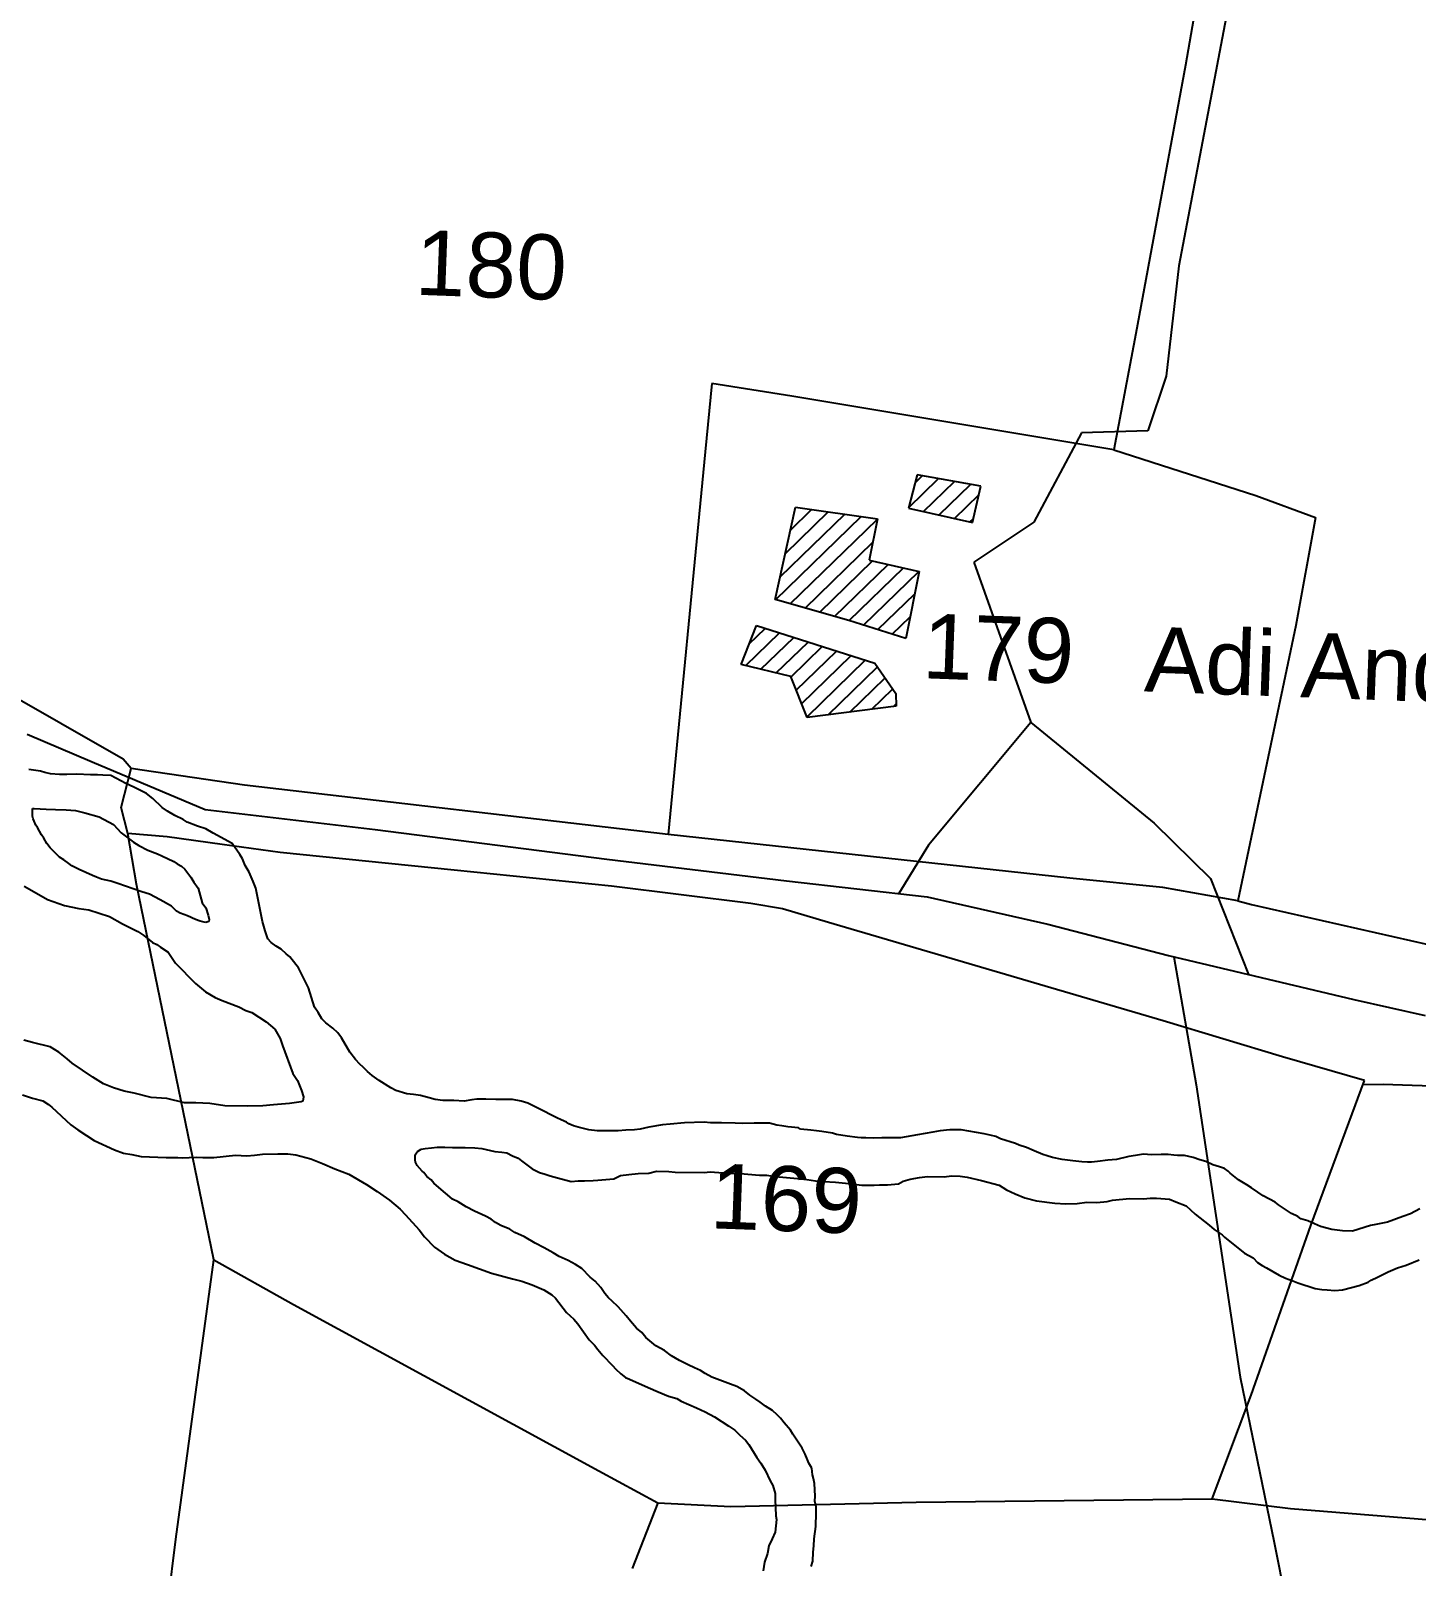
# Model space of a CAD drawing. Header units: inches. Extents: x 341797 to 347342, y 1572885 to 1580736.
# Drawn here: x 345231.9 to 345495.6, y 1578142.4 to 1578434.6 of the extents above; entities that cross this region are included whole.
import ezdxf

# ---------------------------------------------------------------- set-up
doc = ezdxf.new("R2010")
doc.units = ezdxf.units.IN
doc.header["$MEASUREMENT"] = 0
for name, color, linetype in [('CART TRACK', 51, 'Continuous'), ('PLAT NOS', 6, 'Continuous'), ('PLATS', 6, 'Continuous'), ('ROADS', 2, 'Continuous'), ('STREAMS', 131, 'Continuous'), ('VILLAGES', 1, 'Continuous')]:
    doc.layers.add(name, color=color, linetype=linetype)
doc.styles.get("Standard").update_dxf_attribs({"font": 'arial.ttf'})

msp = doc.modelspace()

# ---------------------------------------------------------------- hatches: boundary and pattern name
at = {"layer": 'VILLAGES'}
h = msp.add_hatch(dxfattribs=at)
h.set_pattern_fill('ANSI31', color=256, scale=200, angle=-0.8636, style=0)
h.set_pattern_definition([(44.13639, (343215.4598, 1577580.3147), (-1.7545534, 1.8082594), [])])
h.paths.add_polyline_path([(345247, 1578594.3), (345213.54, 1578606.26), (345210.02, 1578606.38), (345195.66, 1578597.69), (345195.14, 1578596.75), (345213.15, 1578584.11), (345222.59, 1578591.66), (345237.26, 1578581.64), (345267.71, 1578573.97), (345272.34, 1578584.59)])
h.paths.add_polyline_path([(345192.21, 1578609.08), (345175.83, 1578614.61), (345171.85, 1578608.25), (345188.7, 1578602.92)])
h.paths.add_polyline_path([(345208.12, 1578634.16), (345189.87, 1578638.66), (345186.1, 1578628.92), (345204.42, 1578624.69)])
h.paths.add_polyline_path([(345193.42, 1578572.51), (345168.41, 1578579.22), (345167.65, 1578579.38), (345163.52, 1578568.56), (345154.81, 1578542.55), (345177.1, 1578529.81)])
h.paths.add_polyline_path([(345153.04, 1578561.39), (345141.87, 1578563.74), (345135.49, 1578562.13), (345127.26, 1578546.5), (345136.74, 1578540.5), (345138.43, 1578543.66), (345144.71, 1578543.77)])
h.paths.add_polyline_path([(345235.14, 1578549.24), (345219.45, 1578556.8), (345226.22, 1578574.49), (345220.6, 1578581.75), (345211.08, 1578576.1), (345208.52, 1578568.15), (345198.25, 1578539.6), (345193.39, 1578523.71), (345222.72, 1578514.45)])
h.paths.add_polyline_path([(345183.21, 1578497.27), (345167.06, 1578505.07), (345137.43, 1578512.67), (345134.41, 1578506.16), (345150.95, 1578500.84), (345165.96, 1578484.39), (345178.91, 1578481.26)])
h.paths.add_polyline_path([(345220.89, 1578503.38), (345215.75, 1578505.13), (345212.2, 1578498.84), (345204.15, 1578501.45), (345201.7, 1578495.89), (345217.36, 1578490.79)])
h.paths.add_polyline_path([(345401.05, 1578331.72), (345391.53, 1578333.87), (345393.07, 1578341.72), (345377.47, 1578343.99), (345373.65, 1578326.36), (345387.64, 1578322.41), (345398.47, 1578318.96)])
h.paths.add_polyline_path([(345412.79, 1578347.93), (345400.64, 1578350.09), (345399.02, 1578343.8), (345411.16, 1578341.04)])
h.paths.add_polyline_path([(345392.56, 1578314.25), (345370.05, 1578321.42), (345367.13, 1578314.02), (345376.58, 1578311.76), (345379.73, 1578303.96), (345396.62, 1578306.07), (345396.58, 1578308.49)])

# ---------------------------------------------------------------- linework, layer by layer
at = {"layer": 'CART TRACK'}
for p, q in [((345461.81, 1578449.71), (345450.43, 1578389.9)), ((345450.43, 1578389.9), (345448.05, 1578368.89)), ((345448.05, 1578368.89), (345444.52, 1578358.48)), ((345444.52, 1578358.48), (345431.9, 1578358.11)), ((345431.9, 1578358.11), (345422.84, 1578341.1)), ((345422.84, 1578341.1), (345411.46, 1578333.49)), ((345411.46, 1578333.49), (345422.27, 1578302.96)), ((345422.27, 1578302.96), (345402.78, 1578279.65)), ((345422.27, 1578302.96), (345445.73, 1578283.83)), ((345445.73, 1578283.83), (345456.48, 1578273.29)), ((345402.78, 1578279.65), (345397.16, 1578270.42)), ((345456.48, 1578273.29), (345463.72, 1578255.03))]:
    msp.add_line(p, q, dxfattribs=at)
at = {"layer": 'PLATS', "color": 0}
for p, q in [((345456.13, 1578453.21), (345451.69, 1578428.1)), ((345451.69, 1578428.1), (345442.25, 1578377.02)), ((345442.25, 1578377.02), (345438.08, 1578354.86)), ((345361.59, 1578367.48), (345360.32, 1578354.52)), ((345376.77, 1578365.11), (345361.59, 1578367.48)), ((345438.08, 1578354.86), (345376.77, 1578365.11)), ((345360.32, 1578354.52), (345353.27, 1578281.69)), ((345438.08, 1578354.86), (345465.1, 1578346.15)), ((345465.1, 1578346.15), (345476.46, 1578342.02)), ((345476.46, 1578342.02), (345472.7, 1578321.42)), ((345237.67, 1578302.77), (345201.06, 1578323.77)), ((345472.7, 1578321.42), (345461.65, 1578269.06)), ((345249.54, 1578296.01), (345237.67, 1578302.77)), ((345249.13, 1578286.8), (345251.08, 1578294.25)), ((345251.08, 1578294.25), (345249.54, 1578296.01)), ((345253.14, 1578293.94), (345251.08, 1578294.25)), ((345272.64, 1578291.07), (345253.14, 1578293.94)), ((345353.27, 1578281.69), (345272.64, 1578291.07)), ((345250.4, 1578281.88), (345249.13, 1578286.8)), ((345252.04, 1578272.22), (345250.4, 1578281.88)), ((345257.93, 1578281.22), (345250.4, 1578281.88)), ((345268.38, 1578279.77), (345257.93, 1578281.22)), ((345279.43, 1578278.25), (345268.38, 1578279.77)), ((345429.73, 1578273.33), (345353.27, 1578281.69)), ((345312.51, 1578274.86), (345279.43, 1578278.25)), ((345342.46, 1578271.85), (345312.51, 1578274.86)), ((345266.79, 1578200.75), (345252.04, 1578272.22)), ((345369, 1578268.55), (345342.46, 1578271.85)), ((345447.42, 1578271.58), (345429.73, 1578273.33)), ((345461.65, 1578269.06), (345447.42, 1578271.58)), ((345375, 1578267.54), (345369, 1578268.55)), ((345461.65, 1578269.06), (345464.26, 1578268.37)), ((345464.26, 1578268.37), (345497.92, 1578260.73)), ((345383.76, 1578264.91), (345375, 1578267.54)), ((345447.5, 1578246.24), (345383.76, 1578264.91)), ((345470.19, 1578239.34), (345447.5, 1578246.24)), ((345485.78, 1578234.86), (345470.19, 1578239.34)), ((345475.55, 1578207.26), (345485.78, 1578234.86)), ((345489.31, 1578234.12), (345485.48, 1578234.06)), ((345527.51, 1578232.7), (345489.31, 1578234.12)), ((345464.19, 1578174.95), (345475.55, 1578207.26)), ((345259.53, 1578147.58), (345266.79, 1578200.75)), ((345266.79, 1578200.75), (345281.94, 1578192.21)), ((345281.94, 1578192.21), (345340.07, 1578160.55)), ((345456.79, 1578155.24), (345464.19, 1578174.95)), ((345340.07, 1578160.55), (345351.3, 1578154.46)), ((345351.3, 1578154.46), (345346.4, 1578141.98)), ((345351.3, 1578154.46), (345365.2, 1578153.8)), ((345365.2, 1578153.8), (345400.45, 1578154.62)), ((345400.45, 1578154.62), (345456.79, 1578155.24)), ((345456.79, 1578155.24), (345471.68, 1578153.4)), ((345471.68, 1578153.4), (345521.55, 1578149.37)), ((345246.29, 1578039.54), (345259.53, 1578147.58))]:
    msp.add_line(p, q, dxfattribs=at)
at = {"layer": 'ROADS', "color": 1}
for p, q in [((345231.24, 1578300.77), (345243.66, 1578295.51)), ((345243.66, 1578295.51), (345265.14, 1578286.4)), ((345265.14, 1578286.4), (345297.52, 1578282.64)), ((345297.52, 1578282.64), (345341.59, 1578277)), ((345341.59, 1578277), (345375.76, 1578272.83)), ((345375.76, 1578272.83), (345402.55, 1578269.82)), ((345402.55, 1578269.82), (345425.53, 1578264.58)), ((345425.53, 1578264.58), (345448.47, 1578258.67)), ((345448.47, 1578258.67), (345483.73, 1578250.26)), ((345449.53, 1578258.42), (345453.78, 1578234.06)), ((345483.73, 1578250.26), (345497.31, 1578247.25)), ((345453.78, 1578234.06), (345462.15, 1578178.4)), ((345462.15, 1578178.4), (345468.62, 1578146.94)), ((345468.62, 1578146.94), (345473.23, 1578123.85))]:
    msp.add_line(p, q, dxfattribs=at)
at = {"layer": 'STREAMS'}
for p, q in [((345233.77, 1578293.71), (345231.6, 1578294.01)), ((345234.61, 1578293.49), (345233.77, 1578293.71)), ((345235.69, 1578293.24), (345234.61, 1578293.49)), ((345237.4, 1578293.1), (345235.69, 1578293.24)), ((345238.83, 1578293.08), (345237.4, 1578293.1)), ((345240.73, 1578293.13), (345238.83, 1578293.08)), ((345243.31, 1578293.02), (345240.73, 1578293.13)), ((345244.63, 1578293), (345243.31, 1578293.02)), ((345245.63, 1578292.98), (345244.63, 1578293)), ((345247.19, 1578292.93), (345245.63, 1578292.98)), ((345249.11, 1578291.87), (345247.19, 1578292.93)), ((345250.03, 1578291.38), (345249.11, 1578291.87)), ((345251.55, 1578290.67), (345250.03, 1578291.38)), ((345252.58, 1578290.2), (345251.55, 1578290.67)), ((345253.94, 1578289.47), (345252.58, 1578290.2)), ((345255.18, 1578288.51), (345253.94, 1578289.47)), ((345256.93, 1578286.82), (345255.18, 1578288.51)), ((345232.27, 1578285.54), (345232.28, 1578285.97)), ((345232.27, 1578285.13), (345232.27, 1578285.54)), ((345232.37, 1578284.63), (345232.27, 1578285.13)), ((345232.28, 1578286.27), (345232.3, 1578286.62)), ((345232.28, 1578285.97), (345232.28, 1578286.27)), ((345232.3, 1578286.62), (345232.56, 1578286.6)), ((345232.56, 1578286.6), (345234.87, 1578286.48)), ((345234.87, 1578286.48), (345236.63, 1578286.4)), ((345236.63, 1578286.4), (345238.66, 1578286.37)), ((345238.66, 1578286.37), (345240.46, 1578286.21)), ((345240.46, 1578286.21), (345242.25, 1578285.81)), ((345242.25, 1578285.81), (345244.97, 1578285.03)), ((345257.99, 1578286.11), (345256.93, 1578286.82)), ((345259.38, 1578285.28), (345257.99, 1578286.11)), ((345260.92, 1578284.51), (345259.38, 1578285.28)), ((345232.57, 1578284.19), (345232.37, 1578284.63)), ((345232.92, 1578283.47), (345232.57, 1578284.19)), ((345233.24, 1578282.99), (345232.92, 1578283.47)), ((345233.97, 1578281.63), (345233.24, 1578282.99)), ((345244.97, 1578285.03), (345247.68, 1578283.6)), ((345247.68, 1578283.6), (345249.16, 1578281.96)), ((345261.72, 1578284.01), (345260.92, 1578284.51)), ((345263.7, 1578283.28), (345261.72, 1578284.01)), ((345265.25, 1578282.72), (345263.7, 1578283.28)), ((345266.69, 1578281.95), (345265.25, 1578282.72)), ((345234.46, 1578280.97), (345233.97, 1578281.63)), ((345235.02, 1578279.98), (345234.46, 1578280.97)), ((345235.62, 1578279.15), (345235.02, 1578279.98)), ((345249.16, 1578281.96), (345251.47, 1578280.2)), ((345251.47, 1578280.2), (345252.54, 1578279.6)), ((345252.54, 1578279.6), (345254.21, 1578278.67)), ((345270.27, 1578279.95), (345266.69, 1578281.95)), ((345271.74, 1578277.84), (345270.27, 1578279.95)), ((345237.42, 1578277.34), (345235.62, 1578279.15)), ((345238.25, 1578276.87), (345237.42, 1578277.34)), ((345239.18, 1578276.15), (345238.25, 1578276.87)), ((345254.21, 1578278.67), (345256.05, 1578277.99)), ((345256.05, 1578277.99), (345256.89, 1578277.59)), ((345256.89, 1578277.59), (345259.15, 1578276.55)), ((345259.15, 1578276.55), (345259.82, 1578276.12)), ((345272.27, 1578277.02), (345271.74, 1578277.84)), ((345272.73, 1578275.78), (345272.27, 1578277.02)), ((345239.76, 1578275.73), (345239.18, 1578276.15)), ((345241.14, 1578274.98), (345239.76, 1578275.73)), ((345243.69, 1578273.87), (345241.14, 1578274.98)), ((345244.46, 1578273.58), (345243.69, 1578273.87)), ((345245.43, 1578273.2), (345244.46, 1578273.58)), ((345259.82, 1578276.12), (345260.66, 1578275.62)), ((345260.66, 1578275.62), (345261.26, 1578275.06)), ((345261.26, 1578275.06), (345262.38, 1578273.58)), ((345262.38, 1578273.58), (345262.98, 1578272.6)), ((345273.52, 1578274.53), (345272.73, 1578275.78)), ((345274.3, 1578272.7), (345273.52, 1578274.53)), ((345230.69, 1578271.87), (345233.47, 1578270.28)), ((345247.18, 1578272.81), (345245.43, 1578273.2)), ((345248.5, 1578272.32), (345247.18, 1578272.81)), ((345251.43, 1578271.33), (345248.5, 1578272.32)), ((345253.06, 1578270.79), (345251.43, 1578271.33)), ((345254.57, 1578270.29), (345253.06, 1578270.79)), ((345262.98, 1578272.6), (345263.81, 1578271.48)), ((345263.81, 1578271.48), (345264.58, 1578268.64)), ((345274.76, 1578271.46), (345274.3, 1578272.7)), ((345276.02, 1578265.14), (345274.76, 1578271.46)), ((345233.47, 1578270.28), (345235.14, 1578269.32)), ((345235.14, 1578269.32), (345238.36, 1578268.14)), ((345238.36, 1578268.14), (345241.12, 1578267.58)), ((345241.12, 1578267.58), (345242.98, 1578267.32)), ((345256.54, 1578269.21), (345254.57, 1578270.29)), ((345258.7, 1578268.01), (345256.54, 1578269.21)), ((345259.66, 1578267.09), (345258.7, 1578268.01)), ((345264.58, 1578268.64), (345265.25, 1578267.69)), ((345265.25, 1578267.69), (345265.68, 1578266.35)), ((345242.98, 1578267.32), (345246.95, 1578266.04)), ((345246.95, 1578266.04), (345249.41, 1578264.65)), ((345260.4, 1578266.69), (345259.66, 1578267.09)), ((345261.75, 1578266.22), (345260.4, 1578266.69)), ((345263.3, 1578265.51), (345261.75, 1578266.22)), ((345264.21, 1578265.21), (345263.3, 1578265.51)), ((345264.92, 1578265), (345264.21, 1578265.21)), ((345265.24, 1578264.93), (345264.92, 1578265)), ((345265.86, 1578265.09), (345265.24, 1578264.93)), ((345265.68, 1578266.35), (345265.87, 1578265.51)), ((345265.87, 1578265.51), (345265.86, 1578265.09)), ((345276.58, 1578263.36), (345276.02, 1578265.14)), ((345249.41, 1578264.65), (345252.34, 1578263.23)), ((345252.34, 1578263.23), (345253.44, 1578262.47)), ((345253.44, 1578262.47), (345255.13, 1578261.15)), ((345277.09, 1578261.79), (345276.58, 1578263.36)), ((345277.67, 1578261.14), (345277.09, 1578261.79)), ((345255.13, 1578261.15), (345255.93, 1578260.73)), ((345255.93, 1578260.73), (345256.63, 1578260.2)), ((345256.63, 1578260.2), (345258.09, 1578259.26)), ((345258.09, 1578259.26), (345259.46, 1578257.21)), ((345278.68, 1578260.43), (345277.67, 1578261.14)), ((345279.59, 1578259.82), (345278.68, 1578260.43)), ((345280.54, 1578258.95), (345279.59, 1578259.82)), ((345281.23, 1578258.4), (345280.54, 1578258.95)), ((345259.46, 1578257.21), (345263.29, 1578253.34)), ((345282.39, 1578256.94), (345281.23, 1578258.4)), ((345282.87, 1578256.28), (345282.39, 1578256.94)), ((345284.81, 1578252.52), (345282.87, 1578256.28)), ((345263.29, 1578253.34), (345265.22, 1578251.76)), ((345265.22, 1578251.76), (345267.05, 1578250.66)), ((345267.05, 1578250.66), (345268.34, 1578250.09)), ((345268.34, 1578250.09), (345271.54, 1578248.85)), ((345285.93, 1578248.8), (345284.81, 1578252.52)), ((345271.54, 1578248.85), (345272.89, 1578248.2)), ((345272.89, 1578248.2), (345273.99, 1578247.82)), ((345273.99, 1578247.82), (345276.74, 1578246.04)), ((345286.62, 1578247.77), (345285.93, 1578248.8)), ((345287.35, 1578246.58), (345286.62, 1578247.77)), ((345276.74, 1578246.04), (345278.42, 1578244.65)), ((345278.42, 1578244.65), (345279.42, 1578242.86)), ((345288.09, 1578245.82), (345287.35, 1578246.58)), ((345289.42, 1578244.83), (345288.09, 1578245.82)), ((345290.37, 1578243.96), (345289.42, 1578244.83)), ((345232.27, 1578242.1), (345230.61, 1578242.52)), ((345235.64, 1578241.25), (345232.27, 1578242.1)), ((345279.42, 1578242.86), (345279.88, 1578241.53)), ((345279.88, 1578241.53), (345281.8, 1578236.21)), ((345291.11, 1578242.98), (345290.37, 1578243.96)), ((345292.67, 1578240.22), (345291.11, 1578242.98)), ((345237.28, 1578240.23), (345235.64, 1578241.25)), ((345238.86, 1578239.01), (345237.28, 1578240.23)), ((345239.84, 1578238.14), (345238.86, 1578239.01)), ((345293.74, 1578238.85), (345292.67, 1578240.22)), ((345294.56, 1578237.96), (345293.74, 1578238.85)), ((345243.75, 1578235.47), (345239.84, 1578238.14)), ((345245.78, 1578234.24), (345243.75, 1578235.47)), ((345281.8, 1578236.21), (345282.74, 1578234.86)), ((345295.2, 1578237.39), (345294.56, 1578237.96)), ((345296.06, 1578236.54), (345295.2, 1578237.39)), ((345296.92, 1578235.81), (345296.06, 1578236.54)), ((345298.23, 1578234.84), (345296.92, 1578235.81)), ((345247.7, 1578233.49), (345245.78, 1578234.24)), ((345249.75, 1578232.86), (345247.7, 1578233.49)), ((345251.6, 1578232.43), (345249.75, 1578232.86)), ((345282.74, 1578234.86), (345283.49, 1578232.97)), ((345283.49, 1578232.97), (345283.88, 1578231.75)), ((345300.46, 1578233.49), (345298.23, 1578234.84)), ((345301.43, 1578232.98), (345300.46, 1578233.49)), ((345303.53, 1578232.35), (345301.43, 1578232.98)), ((345230.36, 1578232.14), (345232.3, 1578231.52)), ((345232.3, 1578231.52), (345234.25, 1578231)), ((345234.25, 1578231), (345235.35, 1578230.27)), ((345235.35, 1578230.27), (345235.93, 1578229.77)), ((345235.93, 1578229.77), (345239.59, 1578226.4)), ((345254.84, 1578231.65), (345251.6, 1578232.43)), ((345257.82, 1578231.41), (345254.84, 1578231.65)), ((345261.2, 1578230.63), (345257.82, 1578231.41)), ((345263.39, 1578230.6), (345261.2, 1578230.63)), ((345266.04, 1578230.49), (345263.39, 1578230.6)), ((345268.89, 1578230.05), (345266.04, 1578230.49)), ((345273.17, 1578229.99), (345268.89, 1578230.05)), ((345276.09, 1578230.05), (345273.17, 1578229.99)), ((345278.16, 1578230.21), (345276.09, 1578230.05)), ((345281.19, 1578230.45), (345278.16, 1578230.21)), ((345283.38, 1578230.8), (345281.19, 1578230.45)), ((345283.75, 1578230.94), (345283.38, 1578230.8)), ((345283.88, 1578231.75), (345283.75, 1578230.94)), ((345304.81, 1578232.19), (345303.53, 1578232.35)), ((345306.11, 1578231.98), (345304.81, 1578232.19)), ((345307.75, 1578231.55), (345306.11, 1578231.98)), ((345308.91, 1578231.23), (345307.75, 1578231.55)), ((345310.35, 1578231.08), (345308.91, 1578231.23)), ((345312.46, 1578231.05), (345310.35, 1578231.08)), ((345314.46, 1578230.95), (345312.46, 1578231.05)), ((345315.89, 1578231.17), (345314.46, 1578230.95)), ((345316.82, 1578231.29), (345315.89, 1578231.17)), ((345318.58, 1578231.29), (345316.82, 1578231.29)), ((345320.46, 1578231.24), (345318.58, 1578231.29)), ((345322.02, 1578231.24), (345320.46, 1578231.24)), ((345322.88, 1578231.23), (345322.02, 1578231.24)), ((345323.66, 1578231.22), (345322.88, 1578231.23)), ((345325.3, 1578230.93), (345323.66, 1578231.22)), ((345326.57, 1578230.53), (345325.3, 1578230.93)), ((345327.3, 1578230.19), (345326.57, 1578230.53)), ((345329.19, 1578229.24), (345327.3, 1578230.19)), ((345331.32, 1578228.11), (345329.19, 1578229.24)), ((345332.07, 1578227.74), (345331.32, 1578228.11)), ((345332.92, 1578227.35), (345332.07, 1578227.74)), ((345333.89, 1578226.95), (345332.92, 1578227.35)), ((345334.33, 1578226.64), (345333.89, 1578226.95)), ((345356.36, 1578226.8), (345353.65, 1578226.56)), ((345360.12, 1578226.91), (345356.36, 1578226.8)), ((345361.3, 1578226.83), (345360.12, 1578226.91)), ((345363.41, 1578226.79), (345361.3, 1578226.83)), ((345365.98, 1578226.73), (345363.41, 1578226.79)), ((345367.34, 1578226.69), (345365.98, 1578226.73)), ((345369.6, 1578226.73), (345367.34, 1578226.69)), ((345370.83, 1578226.73), (345369.6, 1578226.73)), ((345372.52, 1578226.71), (345370.83, 1578226.73)), ((345373.94, 1578226.33), (345372.52, 1578226.71)), ((345239.59, 1578226.4), (345240.9, 1578225.44)), ((345240.9, 1578225.44), (345242.55, 1578224.39)), ((345242.55, 1578224.39), (345243.98, 1578223.46)), ((345335.25, 1578226.22), (345334.33, 1578226.64)), ((345336.1, 1578226), (345335.25, 1578226.22)), ((345338.14, 1578225.44), (345336.1, 1578226)), ((345339.73, 1578225.3), (345338.14, 1578225.44)), ((345341.49, 1578225.25), (345339.73, 1578225.3)), ((345343.77, 1578225.31), (345341.49, 1578225.25)), ((345345.17, 1578225.4), (345343.77, 1578225.31)), ((345346.84, 1578225.5), (345345.17, 1578225.4)), ((345347.91, 1578225.62), (345346.84, 1578225.5)), ((345349.55, 1578225.96), (345347.91, 1578225.62)), ((345352.15, 1578226.44), (345349.55, 1578225.96)), ((345353.65, 1578226.56), (345352.15, 1578226.44)), ((345374.86, 1578226.24), (345373.94, 1578226.33)), ((345376.02, 1578226.04), (345374.86, 1578226.24)), ((345378.09, 1578225.86), (345376.02, 1578226.04)), ((345378.44, 1578225.59), (345378.09, 1578225.86)), ((345380.41, 1578225.4), (345378.44, 1578225.59)), ((345381.52, 1578225.26), (345380.41, 1578225.4)), ((345382.52, 1578225.15), (345381.52, 1578225.26)), ((345384.51, 1578224.86), (345382.52, 1578225.15)), ((345385.32, 1578224.59), (345384.51, 1578224.86)), ((345387.35, 1578224.25), (345385.32, 1578224.59)), ((345389.28, 1578223.98), (345387.35, 1578224.25)), ((345389.96, 1578223.95), (345389.28, 1578223.98)), ((345390.89, 1578223.93), (345389.96, 1578223.95)), ((345392.36, 1578223.86), (345390.89, 1578223.93)), ((345393.95, 1578223.92), (345392.36, 1578223.86)), ((345397.46, 1578223.97), (345393.95, 1578223.92)), ((345400.74, 1578224.49), (345397.46, 1578223.97)), ((345403.63, 1578225.03), (345400.74, 1578224.49)), ((345405.03, 1578225.3), (345403.63, 1578225.03)), ((345406.86, 1578225.46), (345405.03, 1578225.3)), ((345409.03, 1578225.48), (345406.86, 1578225.46)), ((345413.41, 1578224.74), (345409.03, 1578225.48)), ((345414.57, 1578224.46), (345413.41, 1578224.74)), ((345415.64, 1578224.23), (345414.57, 1578224.46)), ((345416.51, 1578223.74), (345415.64, 1578224.23)), ((345243.98, 1578223.46), (345247.87, 1578221.69)), ((345247.87, 1578221.69), (345249.57, 1578221.05)), ((345249.57, 1578221.05), (345251.16, 1578220.77)), ((345274.53, 1578220.68), (345276.05, 1578220.84)), ((345276.05, 1578220.84), (345278.96, 1578220.93)), ((345278.96, 1578220.93), (345280.9, 1578220.9)), ((345280.9, 1578220.9), (345282.4, 1578220.72)), ((345305.09, 1578220.69), (345305.35, 1578221.12)), ((345305.35, 1578221.12), (345305.53, 1578221.37)), ((345305.53, 1578221.37), (345306.26, 1578221.76)), ((345306.26, 1578221.76), (345306.99, 1578221.89)), ((345306.99, 1578221.89), (345308.23, 1578222.02)), ((345308.23, 1578222.02), (345309.28, 1578222.15)), ((345309.28, 1578222.15), (345310.73, 1578222.16)), ((345310.73, 1578222.16), (345312.19, 1578222.14)), ((345312.19, 1578222.14), (345313.46, 1578222.12)), ((345313.46, 1578222.12), (345314.65, 1578222.1)), ((345314.65, 1578222.1), (345316.43, 1578222.04)), ((345316.43, 1578222.04), (345317.81, 1578221.95)), ((345317.81, 1578221.95), (345320.27, 1578221.36)), ((345320.27, 1578221.36), (345321.58, 1578221.24)), ((345321.58, 1578221.24), (345322.52, 1578221.08)), ((345322.52, 1578221.08), (345323.64, 1578220.52)), ((345419.39, 1578222.86), (345416.51, 1578223.74)), ((345420.05, 1578222.57), (345419.39, 1578222.86)), ((345421.43, 1578222.09), (345420.05, 1578222.57)), ((345422.92, 1578221.45), (345421.43, 1578222.09)), ((345424.55, 1578220.78), (345422.92, 1578221.45)), ((345443.71, 1578220.87), (345442.18, 1578220.61)), ((345445.22, 1578220.73), (345443.71, 1578220.87)), ((345251.16, 1578220.77), (345252.93, 1578220.4)), ((345252.93, 1578220.4), (345257.72, 1578220.21)), ((345257.72, 1578220.21), (345259.95, 1578220.18)), ((345259.95, 1578220.18), (345260.75, 1578220.16)), ((345260.75, 1578220.16), (345263.44, 1578220.24)), ((345263.44, 1578220.24), (345264.69, 1578220.22)), ((345264.69, 1578220.22), (345266.78, 1578220.19)), ((345266.78, 1578220.19), (345270.93, 1578220.62)), ((345270.93, 1578220.62), (345273.09, 1578220.51)), ((345273.09, 1578220.51), (345274.53, 1578220.68)), ((345282.4, 1578220.72), (345285.24, 1578219.97)), ((345285.24, 1578219.97), (345287.49, 1578219.08)), ((345287.49, 1578219.08), (345289.84, 1578218.02)), ((345289.84, 1578218.02), (345292.46, 1578217.02)), ((345305.08, 1578220.25), (345305.09, 1578220.69)), ((345305.11, 1578219.78), (345305.08, 1578220.25)), ((345305.17, 1578219.31), (345305.11, 1578219.78)), ((345305.49, 1578218.68), (345305.17, 1578219.31)), ((345306.46, 1578217.62), (345305.49, 1578218.68)), ((345323.64, 1578220.52), (345324.68, 1578220.06)), ((345324.68, 1578220.06), (345325.37, 1578219.55)), ((345325.37, 1578219.55), (345327.38, 1578218.06)), ((345327.38, 1578218.06), (345328.79, 1578217.35)), ((345425.41, 1578220.53), (345424.55, 1578220.78)), ((345426.43, 1578220.21), (345425.41, 1578220.53)), ((345428.25, 1578219.85), (345426.43, 1578220.21)), ((345430.26, 1578219.55), (345428.25, 1578219.85)), ((345432.01, 1578219.36), (345430.26, 1578219.55)), ((345433.04, 1578219.32), (345432.01, 1578219.36)), ((345433.82, 1578219.31), (345433.04, 1578219.32)), ((345434.99, 1578219.43), (345433.82, 1578219.31)), ((345436.93, 1578219.67), (345434.99, 1578219.43)), ((345438.6, 1578219.81), (345436.93, 1578219.67)), ((345440.94, 1578220.39), (345438.6, 1578219.81)), ((345442.18, 1578220.61), (345440.94, 1578220.39)), ((345447.08, 1578220.78), (345445.22, 1578220.73)), ((345448.43, 1578220.76), (345447.08, 1578220.78)), ((345449.48, 1578220.67), (345448.43, 1578220.76)), ((345450.19, 1578220.61), (345449.48, 1578220.67)), ((345451.55, 1578220.57), (345450.19, 1578220.61)), ((345453.17, 1578220.21), (345451.55, 1578220.57)), ((345454.45, 1578219.76), (345453.17, 1578220.21)), ((345455.56, 1578219.46), (345454.45, 1578219.76)), ((345456.94, 1578218.8), (345455.56, 1578219.46)), ((345458.17, 1578218.44), (345456.94, 1578218.8)), ((345459.12, 1578218.1), (345458.17, 1578218.44)), ((345459.82, 1578217.59), (345459.12, 1578218.1)), ((345292.46, 1578217.02), (345295.82, 1578215.09)), ((345295.82, 1578215.09), (345297.88, 1578213.75)), ((345306.74, 1578217.32), (345306.46, 1578217.62)), ((345307.35, 1578216.62), (345306.74, 1578217.32)), ((345308.14, 1578215.96), (345307.35, 1578216.62)), ((345308.64, 1578215.34), (345308.14, 1578215.96)), ((345310.47, 1578213.74), (345308.64, 1578215.34)), ((345328.79, 1578217.35), (345329.84, 1578217.05)), ((345329.84, 1578217.05), (345330.81, 1578216.74)), ((345330.81, 1578216.74), (345332.18, 1578216.32)), ((345332.18, 1578216.32), (345334.8, 1578215.66)), ((345334.8, 1578215.66), (345336.14, 1578215.75)), ((345336.14, 1578215.75), (345337.31, 1578215.74)), ((345337.31, 1578215.74), (345338.98, 1578215.86)), ((345338.98, 1578215.86), (345339.85, 1578215.91)), ((345339.85, 1578215.91), (345342.91, 1578216.17)), ((345342.91, 1578216.17), (345344.16, 1578216.81)), ((345344.16, 1578216.81), (345345.79, 1578216.98)), ((345345.79, 1578216.98), (345347.56, 1578217.15)), ((345347.56, 1578217.15), (345349.58, 1578217.25)), ((345349.58, 1578217.25), (345351.02, 1578217.62)), ((345351.02, 1578217.62), (345353.37, 1578217.52)), ((345353.37, 1578217.52), (345354.61, 1578217.43)), ((345354.61, 1578217.43), (345360.1, 1578217.35)), ((345360.1, 1578217.35), (345361.22, 1578217.46)), ((345361.22, 1578217.46), (345362.91, 1578217.37)), ((345362.91, 1578217.37), (345364.74, 1578217.22)), ((345364.74, 1578217.22), (345366.95, 1578217.18)), ((345366.95, 1578217.18), (345370.61, 1578216.86)), ((345370.61, 1578216.86), (345372.05, 1578216.84)), ((345372.05, 1578216.84), (345373.61, 1578216.62)), ((345373.61, 1578216.62), (345375.11, 1578216.47)), ((345375.11, 1578216.47), (345377.85, 1578216.23)), ((345377.85, 1578216.23), (345379.66, 1578216.03)), ((345379.66, 1578216.03), (345381.3, 1578215.78)), ((345381.3, 1578215.78), (345382.86, 1578215.66)), ((345382.86, 1578215.66), (345385.11, 1578215.49)), ((345385.11, 1578215.49), (345387.03, 1578215.32)), ((345387.03, 1578215.32), (345390.09, 1578214.96)), ((345392.48, 1578214.97), (345393.49, 1578215)), ((345393.49, 1578215), (345395, 1578214.98)), ((345395, 1578214.98), (345397.07, 1578215.22)), ((345397.07, 1578215.22), (345398, 1578215.71)), ((345398, 1578215.71), (345399.33, 1578216.1)), ((345399.33, 1578216.1), (345401.08, 1578216.4)), ((345401.08, 1578216.4), (345402.64, 1578216.6)), ((345402.64, 1578216.6), (345405.77, 1578216.51)), ((345405.77, 1578216.51), (345407.19, 1578216.72)), ((345407.19, 1578216.72), (345408.84, 1578216.65)), ((345408.84, 1578216.65), (345410.17, 1578216.44)), ((345410.17, 1578216.44), (345412.91, 1578215.81)), ((345412.91, 1578215.81), (345416.26, 1578214.97)), ((345460.25, 1578217.25), (345459.82, 1578217.59)), ((345461.83, 1578215.98), (345460.25, 1578217.25)), ((345463.39, 1578214.98), (345461.83, 1578215.98)), ((345297.88, 1578213.75), (345300.19, 1578212.1)), ((345300.19, 1578212.1), (345302.25, 1578210.37)), ((345311.26, 1578213.07), (345310.47, 1578213.74)), ((345312.23, 1578212.3), (345311.26, 1578213.07)), ((345313.27, 1578211.74), (345312.23, 1578212.3)), ((345390.09, 1578214.96), (345391.06, 1578214.94)), ((345391.06, 1578214.94), (345392.48, 1578214.97)), ((345416.26, 1578214.97), (345417.62, 1578214.08)), ((345417.62, 1578214.08), (345419.3, 1578213.32)), ((345419.3, 1578213.32), (345421.13, 1578212.56)), ((345421.13, 1578212.56), (345423.37, 1578211.94)), ((345436.83, 1578211.86), (345437.81, 1578212.09)), ((345437.81, 1578212.09), (345441.08, 1578212.41)), ((345441.08, 1578212.41), (345443.72, 1578212.37)), ((345443.72, 1578212.37), (345444.98, 1578212.47)), ((345444.98, 1578212.47), (345446.2, 1578212.46)), ((345446.2, 1578212.46), (345448.65, 1578212.25)), ((345448.65, 1578212.25), (345449.91, 1578211.79)), ((345464.31, 1578214.44), (345463.39, 1578214.98)), ((345465.49, 1578213.64), (345464.31, 1578214.44)), ((345466.5, 1578212.91), (345465.49, 1578213.64)), ((345468.77, 1578211.7), (345466.5, 1578212.91)), ((345302.25, 1578210.37), (345303.25, 1578209.3)), ((345303.25, 1578209.3), (345305.85, 1578206.45)), ((345314.78, 1578210.84), (345313.27, 1578211.74)), ((345316.37, 1578210.02), (345314.78, 1578210.84)), ((345318.5, 1578209.07), (345316.37, 1578210.02)), ((345423.37, 1578211.94), (345426.82, 1578211.53)), ((345426.82, 1578211.53), (345428.93, 1578211.41)), ((345428.93, 1578211.41), (345431.09, 1578211.46)), ((345431.09, 1578211.46), (345432.96, 1578211.68)), ((345432.96, 1578211.68), (345434.87, 1578211.65)), ((345434.87, 1578211.65), (345436.83, 1578211.86)), ((345449.91, 1578211.79), (345451.85, 1578210.98)), ((345451.85, 1578210.98), (345452.69, 1578210.24)), ((345452.69, 1578210.24), (345453.53, 1578209.42)), ((345453.53, 1578209.42), (345456.23, 1578207.34)), ((345469.43, 1578211.17), (345468.77, 1578211.7)), ((345471.88, 1578209.53), (345469.43, 1578211.17)), ((345473.07, 1578208.97), (345471.88, 1578209.53)), ((345494.53, 1578209.51), (345493.07, 1578209)), ((345496.33, 1578210.45), (345494.53, 1578209.51)), ((345305.85, 1578206.45), (345306.89, 1578205.12)), ((345319.58, 1578208.44), (345318.5, 1578209.07)), ((345320.41, 1578207.81), (345319.58, 1578208.44)), ((345321.38, 1578207.25), (345320.41, 1578207.81)), ((345323.11, 1578206.54), (345321.38, 1578207.25)), ((345324.08, 1578205.94), (345323.11, 1578206.54)), ((345456.23, 1578207.34), (345457.19, 1578206.5)), ((345457.19, 1578206.5), (345458.71, 1578205.48)), ((345473.7, 1578208.51), (345473.07, 1578208.97)), ((345475.03, 1578208.13), (345473.7, 1578208.51)), ((345476.24, 1578207.61), (345475.03, 1578208.13)), ((345477.39, 1578207.06), (345476.24, 1578207.61)), ((345479.56, 1578206.5), (345477.39, 1578207.06)), ((345481.58, 1578206.23), (345479.56, 1578206.5)), ((345483.51, 1578206.2), (345481.58, 1578206.23)), ((345486.91, 1578207.26), (345483.51, 1578206.2)), ((345487.93, 1578207.48), (345486.91, 1578207.26)), ((345490.16, 1578207.93), (345487.93, 1578207.48)), ((345493.07, 1578209), (345490.16, 1578207.93)), ((345306.89, 1578205.12), (345308.81, 1578203.14)), ((345325.92, 1578205.12), (345324.08, 1578205.94)), ((345327.94, 1578203.92), (345325.92, 1578205.12)), ((345329.67, 1578202.99), (345327.94, 1578203.92)), ((345458.71, 1578205.48), (345459.16, 1578205.05)), ((345459.16, 1578205.05), (345461.74, 1578202.95)), ((345308.81, 1578203.14), (345310.66, 1578201.83)), ((345310.66, 1578201.83), (345312.69, 1578200.7)), ((345312.69, 1578200.7), (345315.05, 1578199.86)), ((345331.4, 1578202.09), (345329.67, 1578202.99)), ((345332.52, 1578201.35), (345331.4, 1578202.09)), ((345334.25, 1578200.63), (345332.52, 1578201.35)), ((345335.65, 1578199.85), (345334.25, 1578200.63)), ((345461.74, 1578202.95), (345462.92, 1578201.99)), ((345462.92, 1578201.99), (345464.57, 1578201.11)), ((345464.57, 1578201.11), (345465.44, 1578200.24)), ((345493.73, 1578199.71), (345496.22, 1578200.74)), ((345315.05, 1578199.86), (345319.62, 1578198.17)), ((345319.62, 1578198.17), (345323.64, 1578197.13)), ((345336.8, 1578199.11), (345335.65, 1578199.85)), ((345338.38, 1578197.44), (345336.8, 1578199.11)), ((345465.44, 1578200.24), (345466.31, 1578199.65)), ((345466.31, 1578199.65), (345467.16, 1578199.21)), ((345467.16, 1578199.21), (345469.52, 1578197.79)), ((345469.52, 1578197.79), (345470.74, 1578197.23)), ((345487.06, 1578196.88), (345488.27, 1578197.46)), ((345488.27, 1578197.46), (345490.28, 1578198.43)), ((345490.28, 1578198.43), (345492.07, 1578199.2)), ((345492.07, 1578199.2), (345493.73, 1578199.71)), ((345323.64, 1578197.13), (345325.42, 1578196.68)), ((345325.42, 1578196.68), (345327.37, 1578195.98)), ((345327.37, 1578195.98), (345328.73, 1578195.42)), ((345328.73, 1578195.42), (345329.62, 1578195.05)), ((345329.62, 1578195.05), (345331.13, 1578194.07)), ((345339.35, 1578196.66), (345338.38, 1578197.44)), ((345340.42, 1578195.49), (345339.35, 1578196.66)), ((345341.21, 1578194.35), (345340.42, 1578195.49)), ((345470.74, 1578197.23), (345472.14, 1578196.76)), ((345472.14, 1578196.76), (345473.1, 1578196.37)), ((345473.1, 1578196.37), (345476.38, 1578195.29)), ((345476.38, 1578195.29), (345477.66, 1578195.1)), ((345477.66, 1578195.1), (345478.71, 1578195)), ((345478.71, 1578195), (345480.11, 1578194.89)), ((345480.11, 1578194.89), (345481.6, 1578195.01)), ((345481.6, 1578195.01), (345484.79, 1578195.85)), ((345484.79, 1578195.85), (345486.46, 1578196.46)), ((345486.46, 1578196.46), (345487.06, 1578196.88)), ((345331.13, 1578194.07), (345331.81, 1578193.44)), ((345331.81, 1578193.44), (345333.92, 1578190.71)), ((345341.88, 1578193.47), (345341.21, 1578194.35)), ((345342.53, 1578192.95), (345341.88, 1578193.47)), ((345343.71, 1578191.76), (345342.53, 1578192.95)), ((345345.28, 1578190.1), (345343.71, 1578191.76)), ((345333.92, 1578190.71), (345335.33, 1578189.44)), ((345335.33, 1578189.44), (345336.06, 1578188.56)), ((345346.07, 1578189.04), (345345.28, 1578190.1)), ((345347.25, 1578187.75), (345346.07, 1578189.04)), ((345336.06, 1578188.56), (345338.2, 1578185.48)), ((345348.25, 1578186.9), (345347.25, 1578187.75)), ((345349, 1578185.95), (345348.25, 1578186.9)), ((345350.9, 1578184.35), (345349, 1578185.95)), ((345338.2, 1578185.48), (345339.26, 1578184.48)), ((345339.26, 1578184.48), (345339.9, 1578183.64)), ((345339.9, 1578183.64), (345340.52, 1578182.88)), ((345340.52, 1578182.88), (345340.81, 1578182.52)), ((345352.56, 1578183.46), (345350.9, 1578184.35)), ((345353.89, 1578182.49), (345352.56, 1578183.46)), ((345340.81, 1578182.52), (345342.67, 1578180.64)), ((345342.67, 1578180.64), (345343.31, 1578179.91)), ((345355.4, 1578181.56), (345353.89, 1578182.49)), ((345357.09, 1578180.74), (345355.4, 1578181.56)), ((345358.24, 1578180.18), (345357.09, 1578180.74)), ((345359.44, 1578179.69), (345358.24, 1578180.18)), ((345343.31, 1578179.91), (345344.22, 1578179.03)), ((345344.22, 1578179.03), (345345.11, 1578178.31)), ((345345.11, 1578178.31), (345345.88, 1578178.03)), ((345345.88, 1578178.03), (345349.44, 1578176.41)), ((345360.3, 1578179.1), (345359.44, 1578179.69)), ((345361.59, 1578178.42), (345360.3, 1578179.1)), ((345365.11, 1578177.09), (345361.59, 1578178.42)), ((345366.34, 1578176.6), (345365.11, 1578177.09)), ((345349.44, 1578176.41), (345351.37, 1578175.64)), ((345351.37, 1578175.64), (345353.33, 1578174.81)), ((345353.33, 1578174.81), (345354.9, 1578174.33)), ((345354.9, 1578174.33), (345355.7, 1578173.85)), ((345367.78, 1578175.81), (345366.34, 1578176.6)), ((345368.82, 1578175), (345367.78, 1578175.81)), ((345369.97, 1578174.22), (345368.82, 1578175)), ((345370.76, 1578173.63), (345369.97, 1578174.22)), ((345355.7, 1578173.85), (345358.62, 1578172.54)), ((345358.62, 1578172.54), (345360.3, 1578171.8)), ((345360.3, 1578171.8), (345362.05, 1578170.85)), ((345371.8, 1578172.89), (345370.76, 1578173.63)), ((345373.09, 1578172.07), (345371.8, 1578172.89)), ((345373.99, 1578171.24), (345373.09, 1578172.07)), ((345374.64, 1578170.61), (345373.99, 1578171.24)), ((345362.05, 1578170.85), (345364.8, 1578169.07)), ((345364.8, 1578169.07), (345365.93, 1578168.34)), ((345365.93, 1578168.34), (345366.9, 1578167.37)), ((345375.31, 1578169.71), (345374.64, 1578170.61)), ((345376.52, 1578168.32), (345375.31, 1578169.71)), ((345377.01, 1578167.57), (345376.52, 1578168.32)), ((345366.9, 1578167.37), (345367.99, 1578166.43)), ((345367.99, 1578166.43), (345368.6, 1578165.58)), ((345368.6, 1578165.58), (345370.12, 1578163.11)), ((345378.75, 1578164.89), (345377.01, 1578167.57)), ((345370.12, 1578163.11), (345370.88, 1578162.05)), ((345379.3, 1578163.77), (345378.75, 1578164.89)), ((345379.79, 1578162.69), (345379.3, 1578163.77)), ((345380.03, 1578162.03), (345379.79, 1578162.69)), ((345370.88, 1578162.05), (345371.69, 1578160.7)), ((345371.69, 1578160.7), (345372.65, 1578158.68)), ((345380.58, 1578161.06), (345380.03, 1578162.03)), ((345380.75, 1578159.85), (345380.58, 1578161.06)), ((345380.89, 1578159.14), (345380.75, 1578159.85)), ((345372.65, 1578158.68), (345373.18, 1578157.8)), ((345373.18, 1578157.8), (345373.63, 1578156.28)), ((345381.08, 1578158.16), (345380.89, 1578159.14)), ((345381.21, 1578155.74), (345381.08, 1578158.16)), ((345373.63, 1578156.28), (345373.61, 1578155.11)), ((345373.61, 1578155.11), (345373.75, 1578152.03)), ((345381.19, 1578154.81), (345381.21, 1578155.74)), ((345381.4, 1578153.71), (345381.19, 1578154.81)), ((345381.4, 1578151.75), (345381.4, 1578153.71)), ((345373.85, 1578151.32), (345373.64, 1578148.89)), ((345373.75, 1578152.03), (345373.85, 1578151.32)), ((345381.35, 1578150), (345381.38, 1578150.8)), ((345381.38, 1578150.8), (345381.4, 1578151.75)), ((345373.64, 1578148.89), (345373.03, 1578147.64)), ((345381.02, 1578147.63), (345381.35, 1578150)), ((345372.42, 1578146.3), (345372.15, 1578144.83)), ((345373.03, 1578147.64), (345372.42, 1578146.3)), ((345380.77, 1578143.42), (345380.87, 1578145.13)), ((345380.87, 1578145.13), (345380.97, 1578146.31)), ((345380.97, 1578146.31), (345381.02, 1578147.63)), ((345371.62, 1578143.2), (345371.34, 1578141.56)), ((345372.15, 1578144.83), (345371.62, 1578143.2)), ((345380.48, 1578142.35), (345380.77, 1578143.42))]:
    msp.add_line(p, q, dxfattribs=at)
at = {"layer": 'VILLAGES'}
for p, q in [((345400.64, 1578350.09), (345399.02, 1578343.8)), ((345412.79, 1578347.93), (345400.64, 1578350.09)), ((345411.16, 1578341.04), (345412.79, 1578347.93)), ((345373.65, 1578326.36), (345377.47, 1578343.99)), ((345377.47, 1578343.99), (345393.07, 1578341.72)), ((345399.02, 1578343.8), (345411.16, 1578341.04)), ((345393.07, 1578341.72), (345391.53, 1578333.87)), ((345391.53, 1578333.87), (345401.05, 1578331.72)), ((345401.05, 1578331.72), (345398.47, 1578318.96)), ((345387.64, 1578322.41), (345373.65, 1578326.36)), ((345367.13, 1578314.02), (345370.05, 1578321.42)), ((345370.05, 1578321.42), (345392.56, 1578314.25)), ((345398.47, 1578318.96), (345387.64, 1578322.41)), ((345376.58, 1578311.76), (345367.13, 1578314.02)), ((345379.73, 1578303.96), (345376.58, 1578311.76)), ((345392.56, 1578314.25), (345396.58, 1578308.49)), ((345396.58, 1578308.49), (345396.62, 1578306.07)), ((345396.62, 1578306.07), (345379.73, 1578303.96))]:
    msp.add_line(p, q, dxfattribs=at)

# ---------------------------------------------------------------- texts
at = {"layer": 'PLAT NOS', "color": 0, "oblique": 360}
for s, height, p in [('180', 12.366, (345304.93, 1578384.4)), ('179', 12.366, (345401.49, 1578311.42)), ('Adi Andhra Site', 12.3663, (345443.75, 1578308.91)), ('169', 12.366, (345361.09, 1578206.75))]:
    msp.add_text(s, height=height, rotation=357.8812, dxfattribs=at).set_placement(p)

doc.saveas('drawing.dxf')
